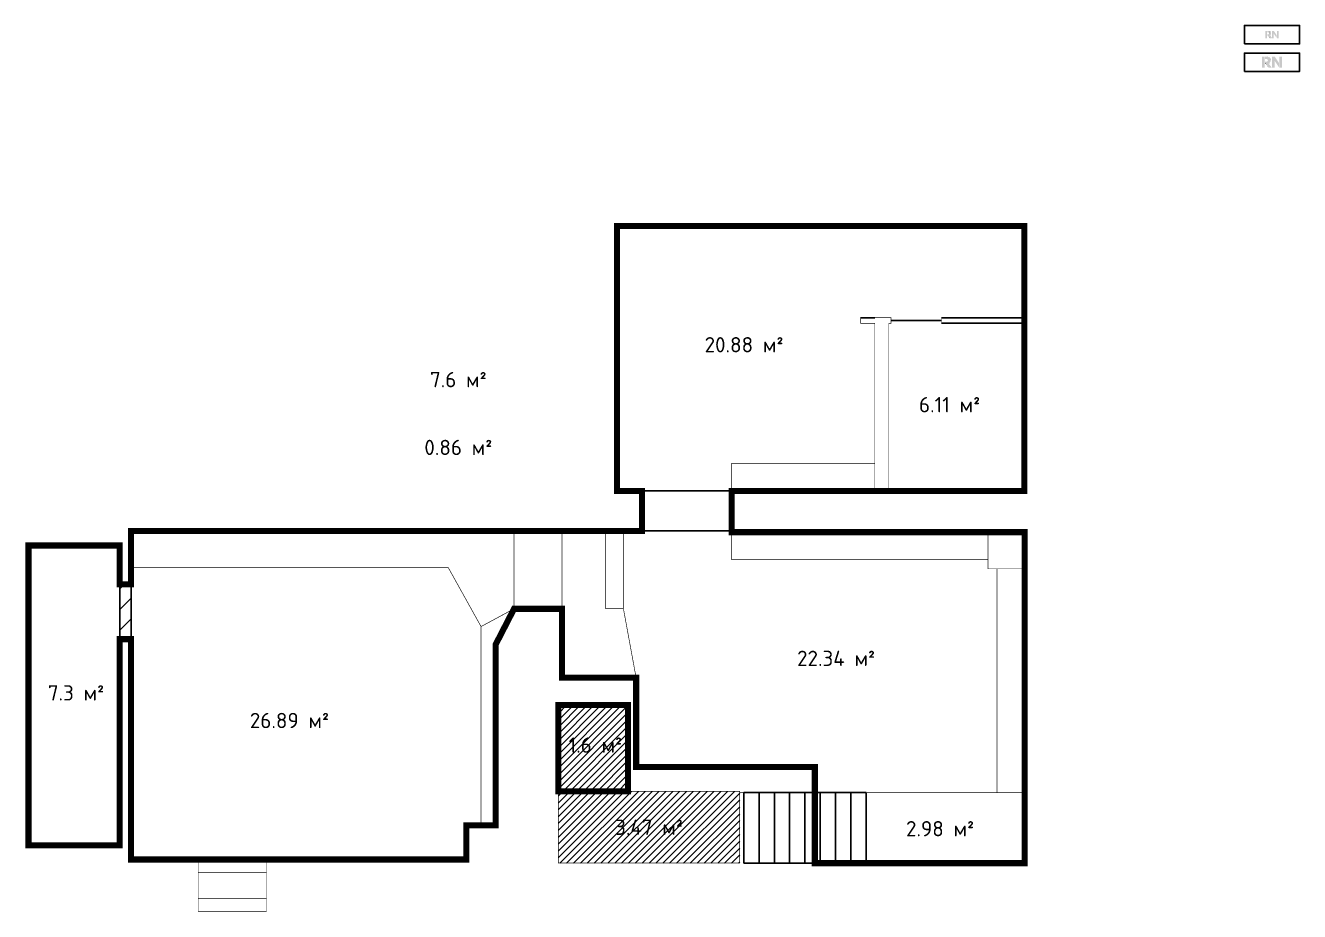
# Model space of a CAD drawing. Header units: metres. Extents: x 23103 to 193015, y -44365 to 67706.
# Drawn here: x 82946 to 103769, y -20833 to -6353 of the extents above; entities that cross this region are included whole.
import ezdxf

# ---------------------------------------------------------------- set-up
doc = ezdxf.new("R2010")
doc.units = ezdxf.units.M
doc.layers.add('Пвышенные', color=142, linetype='Continuous')
doc.layers.add('Стены', color=230, linetype='Continuous')
doc.styles.add('Роман', font='isocpeur.ttf', dxfattribs={"height": 100})
pattern_1 = [(45, (82066.14, -63780.19), (-56.1266, 56.1266), [])]

msp = doc.modelspace()

# ---------------------------------------------------------------- hatches: boundary and pattern name
h = msp.add_hatch(color=256)
h.dxf.hatch_style = 1
h.paths.add_polyline_path([(103238.0769, -6442.8011), (103209.2091, -6442.8011), (103209.2091, -6562.801), (103238.0769, -6562.801)])
h.paths.add_polyline_path([(103275.9721, -6445.0311, 0.0622329468), (103255.6963, -6442.8012), (103242.7645, -6442.8011), (103242.7645, -6466.8021), (103257.5436, -6466.8021), (103262.8101, -6467.0649, -0.8964682095), (103262.5515, -6495.7954), (103255.6963, -6496.0032), (103242.7645, -6496.0032), (103242.7645, -6520.0042), (103251.8393, -6520.0042), (103282.5529, -6562.8011), (103317.462, -6562.8011), (103281.8853, -6515.6466, 0.7238909104)])
h.paths.add_polyline_path([(103350.3207, -6442.8011), (103348.6426, -6442.8011), (103320.2796, -6442.8011), (103320.2796, -6562.801), (103348.6426, -6562.801), (103348.6426, -6487.78), (103395.6465, -6558.2869), (103395.6465, -6510.7907)])
h.paths.add_polyline_path([(103428.6971, -6442.8011), (103400.3341, -6442.8011), (103400.3341, -6562.801), (103428.6971, -6562.801)])
h.paths.add_polyline_path([(103197.6387, -6864.1468), (103154.3369, -6864.1468), (103154.3369, -7044.1468), (103197.6387, -7044.1468)])
h.paths.add_polyline_path([(103254.4815, -6867.4918, 0.0622329468), (103224.0677, -6864.1469), (103204.6701, -6864.1468), (103204.6701, -6900.1483), (103226.8388, -6900.1483), (103234.7386, -6900.5426, -0.8964682095), (103234.3506, -6943.6382), (103224.0677, -6943.95), (103204.6701, -6943.95), (103204.6701, -6979.9515), (103218.2824, -6979.9515), (103264.3528, -7044.1469), (103316.7164, -7044.1469), (103263.3514, -6973.4151, 0.7238909104)])
h.paths.add_polyline_path([(103366.0046, -6864.1468), (103363.4873, -6864.1468), (103320.9428, -6864.1468), (103320.9428, -7044.1468), (103363.4873, -7044.1468), (103363.4873, -6931.6152), (103433.9933, -7037.3756), (103433.9933, -6966.1313)])
h.paths.add_polyline_path([(103483.5693, -6864.1468), (103441.0247, -6864.1468), (103441.0247, -7044.1468), (103483.5693, -7044.1468)])
at = {"true_color": 0xfecc66}
h = msp.add_hatch(dxfattribs=at)
h.set_pattern_fill('ANSI31', color=31, scale=75)
h.set_pattern_definition([(45, (82066.14, -63780.2), (-168.3798, 168.3798), [])])
h.paths.add_polyline_path([(84672.4887, -15485.4273), (84486.4666, -15485.4273), (84486.4666, -16382.5005), (84672.4887, -16382.5005)])
h = msp.add_hatch(dxfattribs=at)
h.set_pattern_fill('ANSI31', color=31, scale=25)
h.set_pattern_definition(pattern_1)
h.paths.add_polyline_path([(92793.0915, -17457.2428), (91656.7119, -17457.2428), (91656.7119, -18870.4773), (92793.0915, -18870.4773)])
h = msp.add_hatch(dxfattribs=at)
h.set_pattern_fill('ANSI31', color=31, scale=25)
h.set_pattern_definition(pattern_1)
h.paths.add_polyline_path([(94619.2274, -18870.4773), (91656.7119, -18870.4773), (91656.7119, -20042.577), (94619.2274, -20042.577)])

# ---------------------------------------------------------------- linework, layer by layer
for points in [[(102868.9531, -6652.8011), (103768.9531, -6652.8011), (103768.9531, -6352.8011), (102868.9531, -6352.8011)], [(102868.9535, -6652.801), (103768.9527, -6652.801), (103768.9527, -6352.8012), (102868.9535, -6352.8012)], [(102868.9531, -7104.1468), (103768.9531, -7104.1468), (103768.9531, -6804.1468), (102868.9531, -6804.1468)], [(84486.4666, -16382.5005), (84672.4887, -16382.5005), (84672.4887, -15485.4273), (84486.4666, -15485.4273)], [(94685.6167, -20042.577), (96685.6167, -20042.577), (96685.6167, -18890.577), (94685.6167, -18890.577)]]:
    msp.add_lwpolyline(points, close=True)
for points, const_width in [([(103209.2091, -6442.8011), (103238.0769, -6442.8011), (103238.0769, -6562.801), (103209.2091, -6562.801)], 0.6), ([(103400.3341, -6442.8011), (103428.6971, -6442.8011), (103428.6971, -6562.801), (103400.3341, -6562.801)], 0.6), ([(103154.3369, -6864.1468), (103197.6387, -6864.1468), (103197.6387, -7044.1468), (103154.3369, -7044.1468)], 0.9), ([(103441.0247, -6864.1468), (103483.5693, -6864.1468), (103483.5693, -7044.1468), (103441.0247, -7044.1468)], 0.9)]:
    msp.add_lwpolyline(points, close=True, dxfattribs=dict(const_width=const_width))
at = {"flags": 128}
for points, const_width in [([(103281.8805, -6515.6402), (103317.462, -6562.8011), (103282.5529, -6562.8011), (103251.8393, -6520.0042), (103242.7645, -6520.0042), (103242.7645, -6496.0032), (103255.6963, -6496.0032), (103262.5515, -6495.7954, 0.8964682095), (103262.8101, -6467.0649), (103257.5436, -6466.8021), (103242.7645, -6466.8021), (103242.7645, -6442.8011), (103255.6963, -6442.8012, -0.0621303546), (103275.9394, -6445.0233, -0.7242344789), (103281.8853, -6515.6466)], 0.6), ([(103263.3442, -6973.4055), (103316.7164, -7044.1469), (103264.3528, -7044.1469), (103218.2824, -6979.9515), (103204.6701, -6979.9515), (103204.6701, -6943.95), (103224.0677, -6943.95), (103234.3506, -6943.6382, 0.8964682095), (103234.7386, -6900.5426), (103226.8388, -6900.1483), (103204.6701, -6900.1483), (103204.6701, -6864.1468), (103224.0677, -6864.1469, -0.0621303546), (103254.4325, -6867.4801, -0.7242344789), (103263.3514, -6973.4151)], 0.9)]:
    msp.add_lwpolyline(points, format="xyb", dxfattribs=dict(at, const_width=const_width))
for points, const_width in [([(103348.6426, -6442.8011), (103320.2796, -6442.8011), (103320.2796, -6562.801), (103348.6426, -6562.801), (103348.6426, -6487.78), (103395.6465, -6558.2869), (103395.6465, -6510.7907), (103350.3207, -6442.8011)], 0.6), ([(103363.4873, -6864.1468), (103320.9428, -6864.1468), (103320.9428, -7044.1468), (103363.4873, -7044.1468), (103363.4873, -6931.6152), (103433.9933, -7037.3756), (103433.9933, -6966.1313), (103366.0046, -6864.1468)], 0.9)]:
    msp.add_lwpolyline(points, close=True, dxfattribs=dict(at, const_width=const_width))
msp.add_lwpolyline([(97093.8831, -11173.3157), (97917.8831, -11173.3157)], dxfattribs=at)
at = {"color": 9, "true_color": 0xc7c8ca, "flags": 128}
for points in [[(94935.6167, -18890.577), (94935.6167, -20042.577)], [(95185.6167, -18890.577), (95185.6167, -20042.577)], [(95435.6167, -18890.577), (95435.6167, -20042.577)], [(95685.6167, -18890.577), (95685.6167, -20042.577)], [(95935.6167, -18890.577), (95935.6167, -20042.577)], [(96185.6167, -18890.577), (96185.6167, -20042.577)], [(96435.6167, -18890.577), (96435.6167, -20042.577)]]:
    msp.add_lwpolyline(points, dxfattribs=at)
at = {"color": 161, "const_width": 10}
for points in [[(85768.7495, -19983.8932), (86885.7195, -19983.8932), (86885.7195, -20828.2778), (85768.7495, -20828.2778)], [(85768.7495, -20194.9894), (86885.7195, -20194.9894), (86885.7195, -20617.1817), (85768.7495, -20617.1817)]]:
    msp.add_lwpolyline(points, close=True, dxfattribs=at)
at = {"layer": 'Пвышенные', "const_width": 10, "flags": 128}
for points in [[(94487.634, -13960.3157), (94487.634, -13510.3157), (96827.8831, -13510.3157)], [(90931.4887, -15885.5547), (90931.4887, -14613.8932)], [(91716.6167, -15885.5547), (91716.6167, -14613.8932)], [(98676.6167, -15082.577), (94487.634, -15082.577), (94487.634, -14632.577)], [(90392.4887, -16176.0547), (89856.6975, -15213.8932), (84672.4887, -15213.8932)], [(98826.6167, -18890.577), (98826.6167, -15232.577)], [(90931.4887, -15885.5547), (90392.4887, -16176.0547), (90392.4887, -19423.8932)], [(92719.3139, -15885.5547), (92926.6167, -17012.577)], [(99276.6167, -18890.577), (94619.2274, -18890.577)], [(96685.6167, -20042.577), (96685.6167, -18890.577)]]:
    msp.add_lwpolyline(points, dxfattribs=at)
for points in [[(92427.3808, -15885.5547), (92719.3139, -15885.5547), (92719.3139, -14613.8932), (92427.3808, -14613.8932)], [(99276.6167, -14632.577), (98676.6167, -14632.577), (98676.6167, -15232.577), (99276.6167, -15232.577)]]:
    msp.add_lwpolyline(points, close=True, dxfattribs=at)
at = {"layer": 'Стены'}
for p, q in [((96594.8831, -11128.3157), (96827.8831, -11128.3157)), ((99272.8831, -11128.3157), (97917.8831, -11128.3157)), ((97917.8831, -11218.3157), (99272.8831, -11218.3157))]:
    msp.add_line(p, q, dxfattribs=at)
at = {"layer": 'Стены', "flags": 128}
msp.add_lwpolyline([(99272.8831, -9630.3157, 100, 100, 0), (92612.8831, -9630.3157, 100, 100, 0), (92612.8831, -13960.3157, 100, 100, 0), (93023.2149, -13960.3157, 100, 100, 0), (93023.2149, -14613.8932, 100, 100, 0), (90952.4887, -14613.8932, 100, 100, 0), (84672.4887, -14613.8932, 100, 100, 0), (84672.4887, -15485.4273, 100, 100, 0), (84486.4666, -15485.4273, 100, 100, 0), (84486.4666, -14851.5173, 100, 100, 0), (82996.4666, -14851.5173, 100, 100, 0), (82996.4666, -19751.5173, 100, 100, 0), (84486.4666, -19751.5173, 100, 100, 0), (84486.4666, -16382.5005, 100, 100, 0), (84672.4887, -16382.5005, 100, 100, 0), (84672.4887, -19983.8932, 100, 100, 0), (90152.4887, -19983.8932, 100, 100, 0), (90152.4887, -19423.8932, 100, 100, 0), (90632.4887, -19423.8932, 100, 100, 0), (90632.4887, -16466.5547, 100, 100, 0), (90931.4887, -15885.5547, 100, 100, 0), (91716.6167, -15885.5547, 100, 100, 0), (91716.6167, -17012.577, 100, 100, 0), (92926.6167, -17012.577, 100, 100, 0), (92926.6167, -18472.577, 100, 100, 0), (95846.6167, -18472.577, 100, 100, 0), (95846.6167, -20042.577, 100, 100, 0), (99276.6167, -20042.577, 100, 100, 0), (99276.6167, -14632.577, 100, 100, 0), (94487.634, -14632.577, 100, 100, 0), (94487.634, -13960.3157, 100, 100, 0), (99272.8831, -13960.3157, 100, 100, 0)], format="xyseb", close=True, dxfattribs=at)
at = {"layer": 'Стены', "const_width": 10}
for points in [[(97056.8831, -13960.3157), (97056.8831, -11218.3157), (97093.8831, -11218.3157), (97093.8831, -11128.3157), (96594.8831, -11128.3157), (96594.8831, -11218.3157), (96827.8831, -11218.3157), (96827.8831, -13960.3157)], [(99272.8831, -11218.3157), (97917.8831, -11218.3157), (97917.8831, -11128.3157), (99272.8831, -11128.3157)]]:
    msp.add_lwpolyline(points, dxfattribs=at)
at = {"layer": 'Стены'}
msp.add_lwpolyline([(93023.2149, -14613.8932), (94487.634, -14613.8932), (94487.634, -13960.3157), (93023.2149, -13960.3157)], close=True, dxfattribs=at)
for points, const_width in [([(91656.7119, -17457.2428), (92793.0915, -17457.2428), (92793.0915, -18870.4773), (91656.7119, -18870.4773)], 100), ([(91656.7119, -18870.4773), (94619.2274, -18870.4773), (94619.2274, -20042.577), (91656.7119, -20042.577)], 10)]:
    msp.add_lwpolyline(points, close=True, dxfattribs=dict(at, const_width=const_width))

# ---------------------------------------------------------------- texts
at = {"char_height": 250, "attachment_point": 5, "style": 'Роман'}
for s, insert in [('20.88 м²', (94691.3723, -11570.3157)), ('7.6 м²', (90021.5672, -12140.4341)), ('6.11 м²', (98051.0201, -12550.3512)), ('0.86 м²', (90021.5672, -13248.7202)), ('22.34 м²', (96195.702, -16695.7214)), ('7.3 м²', (83773.3206, -17260.1942)), ('26.89 м²', (87261.8202, -17711.5176)), ('1.6 м²', (92261.2373, -18113.031)), ('3.47 м²', (93137.9696, -19456.5271)), ('2.98 м²', (97895.116, -19479.7211))]:
    msp.add_mtext_dynamic_manual_height_columns(s, width=1653.956564, gutter_width=650, heights=[0], dxfattribs=dict(at, insert=insert))

doc.saveas('drawing.dxf')
